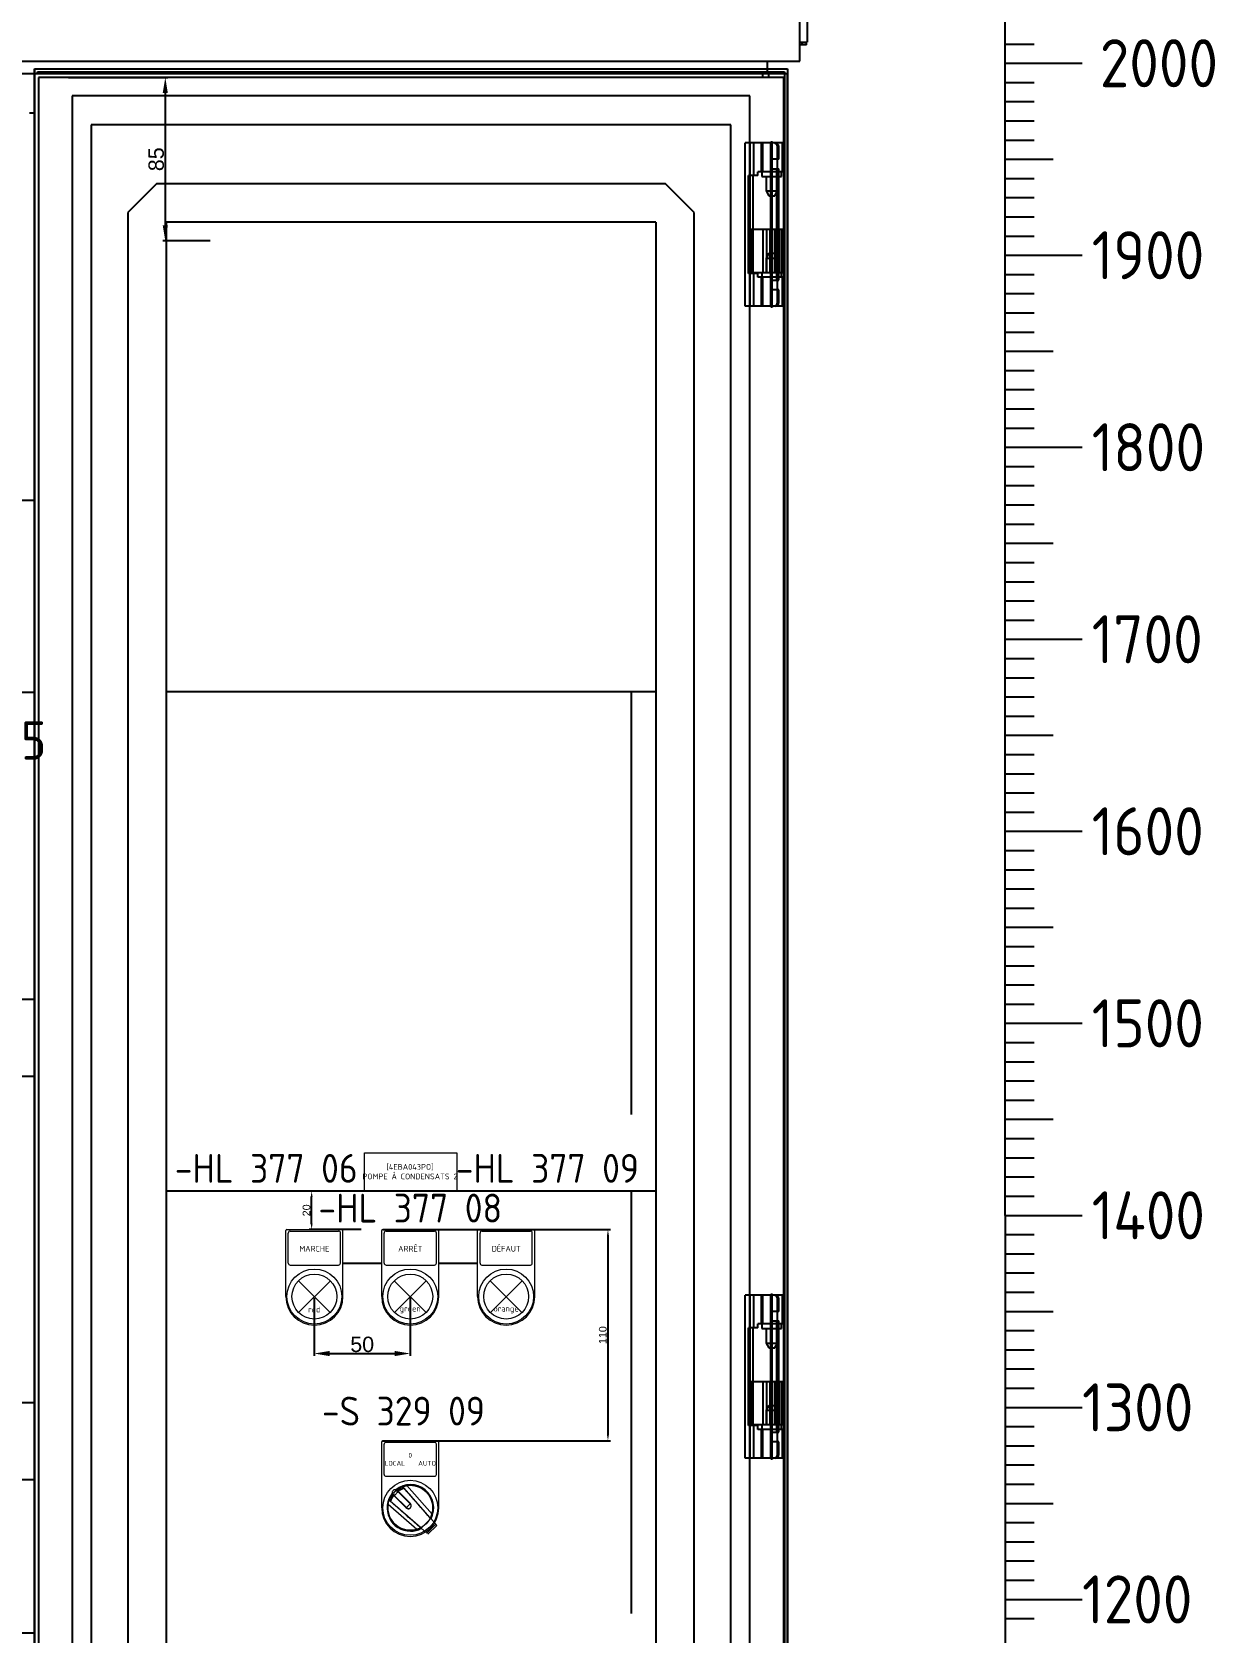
# Model space of a CAD drawing. Header units: millimetres. Extents: x 37984 to 70752, y 14140 to 37584.
# Drawn here: x 40097 to 40713, y 19949 to 20783 of the extents above; entities that cross this region are included whole.
import ezdxf
from ezdxf.enums import TextEntityAlignment as Align

# ---------------------------------------------------------------- set-up
doc = ezdxf.new("R2010")
doc.units = ezdxf.units.MM
doc.set_wipeout_variables(frame=1)
doc.layers.add('! NO PLOT !', color=7, linetype='Continuous', true_color=0xff75dd, plot=False)
doc.layers.add('000-PI-Oprema', color=30, linetype='Continuous', lineweight=5)
for name, color, linetype in [('000-PI-ORMAR', 2, 'Continuous'), ('000-PI_TEXT', 7, 'Continuous'), ('002-PI-Kabelska kanalica', 150, 'Continuous')]:
    doc.layers.add(name, color=color, linetype=linetype)
doc.styles.add('PI0', font='isocpeur.ttf', dxfattribs={"width": 0.9})
doc.styles.get("Standard").update_dxf_attribs({"font": 'arial.ttf'})
doc.dimstyles.new('ISO-25', dxfattribs={"dimtxt": 4, "dimasz": 3, "dimexe": 1.25, "dimexo": 0.625, "dimtad": 1, "dimtxsty": 'Standard', "dimcen": 3, "dimadec": 0, "dimazin": 0, "dimtfac": 1, "dimtmove": 0, "dimatfit": 3, "dimfxl": 1, "dimarcsym": 0})
doc.dimstyles.new('ISO-25-lb', dxfattribs={"dimtxt": 8, "dimasz": 8, "dimexe": 1.25, "dimexo": 0.625, "dimtad": 1, "dimtxsty": 'Standard', "dimcen": 5, "dimadec": 0, "dimazin": 0, "dimtfac": 1, "dimtmove": 0, "dimatfit": 3, "dimfxl": 1, "dimarcsym": 0})

# ---------------------------------------------------------------- blocks, each defined once
blk = doc.blocks.new('*D973')
at = {"layer": '! NO PLOT !', "color": 0, "linetype": 'Continuous', "lineweight": -2, "ltscale": 0.25, "transparency": 16777216}
for p, q in [((40116.04, 20759.4), (40167.71, 20759.4)), ((40166.46, 20751.4), (40166.46, 20682.4)), ((40189.79, 20674.4), (40165.21, 20674.4))]:
    blk.add_line(p, q, dxfattribs=at)
at = {"layer": '! NO PLOT !', "color": 0, "ltscale": 0.25, "transparency": 16777216}
for points in [[(40165.12, 20751.4), (40167.79, 20751.4), (40166.46, 20759.4)], [(40165.12, 20682.4), (40167.79, 20682.4), (40166.46, 20674.4)]]:
    blk.add_solid(points, dxfattribs=at)
at = {"layer": 'Defpoints', "color": 0, "ltscale": 0.25, "transparency": 16777216}
for p in [(40115.42, 20759.4), (40166.46, 20674.4), (40190.42, 20674.4)]:
    blk.add_point(p, dxfattribs=at)
at = {"layer": '! NO PLOT !', "color": 0, "lineweight": 25, "ltscale": 0.25, "transparency": 16777216, "insert": (40161.75, 20716.9), "char_height": 8, "attachment_point": 5, "rotation": 90}
blk.add_mtext('85', dxfattribs=at)
blk = doc.blocks.new('*D982')
at = {"layer": '! NO PLOT !', "color": 0, "lineweight": -2, "ltscale": 0.25, "transparency": 16777216}
for p, q in [((40279.94, 20159.51), (40398.23, 20159.51)), ((40396.98, 20156.51), (40396.98, 20052.51)), ((40279.49, 20049.51), (40398.23, 20049.51))]:
    blk.add_line(p, q, dxfattribs=at)
at = {"layer": '! NO PLOT !', "color": 0, "ltscale": 0.25, "transparency": 16777216}
for points in [[(40396.48, 20156.51), (40397.48, 20156.51), (40396.98, 20159.51)], [(40396.48, 20052.51), (40397.48, 20052.51), (40396.98, 20049.51)]]:
    blk.add_solid(points, dxfattribs=at)
at = {"layer": 'Defpoints', "color": 0, "ltscale": 0.25, "transparency": 16777216}
for p in [(40279.32, 20159.51), (40278.87, 20049.51), (40396.98, 20049.51)]:
    blk.add_point(p, dxfattribs=at)
at = {"layer": '! NO PLOT !', "color": 0, "ltscale": 0.25, "transparency": 16777216, "insert": (40394.31, 20104.51), "char_height": 4, "attachment_point": 5, "rotation": 90}
blk.add_mtext('110', dxfattribs=at)
blk = doc.blocks.new('*D983')
at = {"layer": '! NO PLOT !', "color": 0, "lineweight": -2, "ltscale": 0.25, "transparency": 16777216}
for p, q in [((40268.39, 20179.51), (40241.42, 20179.51)), ((40242.67, 20162.51), (40242.67, 20176.51)), ((40268.39, 20159.51), (40241.42, 20159.51))]:
    blk.add_line(p, q, dxfattribs=at)
at = {"layer": '! NO PLOT !', "color": 0, "ltscale": 0.25, "transparency": 16777216}
for points in [[(40242.17, 20176.51), (40243.17, 20176.51), (40242.67, 20179.51)], [(40242.17, 20162.51), (40243.17, 20162.51), (40242.67, 20159.51)]]:
    blk.add_solid(points, dxfattribs=at)
at = {"layer": 'Defpoints', "color": 0, "ltscale": 0.25, "transparency": 16777216}
for p in [(40242.67, 20179.51), (40269.01, 20179.51), (40269.01, 20159.51)]:
    blk.add_point(p, dxfattribs=at)
at = {"layer": '! NO PLOT !', "color": 0, "ltscale": 0.25, "transparency": 16777216, "insert": (40240, 20169.51), "char_height": 4, "attachment_point": 5, "rotation": 90}
blk.add_mtext('20', dxfattribs=at)
blk = doc.blocks.new('*D984')
at = {"layer": '! NO PLOT !', "color": 0, "linetype": 'Continuous', "lineweight": -2, "ltscale": 0.25, "transparency": 16777216}
for p, q in [((40243.99, 20123.83), (40243.99, 20093.7)), ((40293.99, 20123.93), (40293.99, 20093.7)), ((40251.99, 20094.95), (40285.99, 20094.95))]:
    blk.add_line(p, q, dxfattribs=at)
at = {"layer": '! NO PLOT !', "color": 0, "ltscale": 0.25, "transparency": 16777216}
for points in [[(40251.99, 20096.28), (40251.99, 20093.61), (40243.99, 20094.95)], [(40285.99, 20096.28), (40285.99, 20093.61), (40293.99, 20094.95)]]:
    blk.add_solid(points, dxfattribs=at)
at = {"layer": 'Defpoints', "color": 0, "ltscale": 0.25, "transparency": 16777216}
for p in [(40243.99, 20124.46), (40293.99, 20124.56), (40293.99, 20094.95)]:
    blk.add_point(p, dxfattribs=at)
at = {"layer": '! NO PLOT !', "color": 0, "ltscale": 0.25, "transparency": 16777216, "insert": (40268.99, 20099.66), "char_height": 8, "attachment_point": 5}
blk.add_mtext('50', dxfattribs=at)
blk = doc.blocks.new('podloska')
at = {"layer": '000-PI-Oprema'}
for p, q in [((43278.7, 39063.45), (43278.7, 39097.85)), ((43279.2, 39098.35), (43308, 39098.35)), ((43280, 39080.85), (43280, 39096.55)), ((43281, 39097.55), (43306.2, 39097.55)), ((43307.2, 39080.85), (43307.2, 39096.55)), ((43308.5, 39063.45), (43308.5, 39097.85)), ((43281, 39079.85), (43306.2, 39079.85))]:
    blk.add_line(p, q, dxfattribs=at)
blk.add_circle((43293.6, 39063.45), 14.3, dxfattribs=at)
at = {"layer": '000-PI-Oprema', "ltscale": 0.25}
blk.add_circle((43293.6, 39063.45), 11.7, dxfattribs=at)
at = {"layer": '000-PI-Oprema'}
for centre, radius, start, end in [((43279.2, 39097.85), 0.5, 89.99996, 179.99983), ((43281, 39096.55), 1, 90.00002, 180.00009), ((43306.2, 39096.55), 1, 359.99991, 89.99998), ((43308, 39097.85), 0.5, 0.00017, 90.00004), ((43281, 39080.85), 1, 180, 269.99998), ((43306.2, 39080.85), 1, 270.00002, 0), ((43293.6, 39063.45), 14.9, 180, 0)]:
    blk.add_arc(centre, radius, start, end, dxfattribs=at)
blk = doc.blocks.new('8606.000_back')
at = {"layer": '000-PI-ORMAR'}
for q in [(48198.8, 38552.67), (48201.52, 36601.67)]:
    blk.add_line((48201.52, 38552.67), q, dxfattribs=at)
blk = doc.blocks.new('*U988')
at = {"layer": '002-PI-Kabelska kanalica'}
for p, q in [((-20, 513), (20, 513)), ((-20, -100), (-20, 513)), ((20, -100), (20, 513)), ((-20, -100), (20, -100))]:
    blk.add_line(p, q, dxfattribs=at)
blk = doc.blocks.new('*U990')
at = {"layer": '002-PI-Kabelska kanalica'}
for p, q in [((-20, 1785), (80, 1785)), ((-20, -100), (-20, 1785)), ((80, -100), (80, 1785))]:
    blk.add_line(p, q, dxfattribs=at)
blk = doc.blocks.new('*U989')
at = {"layer": '002-PI-Kabelska kanalica'}
for p, q in [((-20, 513), (20, 513)), ((-20, -100), (-20, 513)), ((20, -100), (20, 513)), ((-20, -100), (20, -100))]:
    blk.add_line(p, q, dxfattribs=at)
blk = doc.blocks.new('*U996')
at = {"layer": '002-PI-Kabelska kanalica'}
for p, q in [((-20, 1225), (60, 1225)), ((-20, -100), (-20, 1225)), ((60, -100), (60, 1225))]:
    blk.add_line(p, q, dxfattribs=at)
blk = doc.blocks.new('skala_2300')
for p, q in [((0, 1400), (0, 2300)), ((0, 2010), (15, 2010)), ((0, 2000), (40, 2000)), ((0, 2000), (40, 2000)), ((0, 1990), (15, 1990)), ((0, 1980), (15, 1980)), ((0, 1970), (15, 1970)), ((0, 1960), (15, 1960)), ((0, 1950), (25, 1950)), ((0, 1940), (15, 1940)), ((0, 1930), (15, 1930)), ((0, 1920), (15, 1920)), ((0, 1910), (15, 1910)), ((0, 1900), (40, 1900)), ((0, 1890), (15, 1890)), ((0, 1880), (15, 1880)), ((0, 1870), (15, 1870)), ((0, 1860), (15, 1860)), ((0, 1850), (25, 1850)), ((0, 1840), (15, 1840)), ((0, 1830), (15, 1830)), ((0, 1820), (15, 1820)), ((0, 1810), (15, 1810)), ((0, 1800), (40, 1800)), ((0, 1790), (15, 1790)), ((0, 1780), (15, 1780)), ((0, 1770), (15, 1770)), ((0, 1760), (15, 1760)), ((0, 1750), (25, 1750)), ((0, 1740), (15, 1740)), ((0, 1730), (15, 1730)), ((0, 1720), (15, 1720)), ((0, 1710), (15, 1710)), ((0, 1700), (40, 1700)), ((0, 1690), (15, 1690)), ((0, 1680), (15, 1680)), ((0, 1670), (15, 1670)), ((0, 1660), (15, 1660)), ((0, 1650), (25, 1650)), ((0, 1640), (15, 1640)), ((0, 1630), (15, 1630)), ((0, 1620), (15, 1620)), ((0, 1610), (15, 1610)), ((0, 1600), (40, 1600)), ((0, 1590), (15, 1590)), ((0, 1580), (15, 1580)), ((0, 1570), (15, 1570)), ((0, 1560), (15, 1560)), ((0, 1550), (25, 1550)), ((0, 1540), (15, 1540)), ((0, 1530), (15, 1530)), ((0, 1520), (15, 1520)), ((0, 1510), (15, 1510)), ((0, 1500), (40, 1500)), ((0, 1490), (15, 1490)), ((0, 1480), (15, 1480)), ((0, 1470), (15, 1470)), ((0, 1460), (15, 1460)), ((0, 1450), (25, 1450)), ((0, 1440), (15, 1440)), ((0, 1430), (15, 1430)), ((0, 1420), (15, 1420)), ((0, 1410), (15, 1410)), ((0, 1400), (40, 1400)), ((0, 1400), (0, 540)), ((0, 1400), (40, 1400)), ((0, 1390), (15, 1390)), ((0, 1380), (15, 1380)), ((0, 1370), (15, 1370)), ((0, 1360), (15, 1360)), ((0, 1350), (25, 1350)), ((0, 1340), (15, 1340)), ((0, 1330), (15, 1330)), ((0, 1320), (15, 1320)), ((0, 1310), (15, 1310)), ((0, 1300), (40, 1300)), ((0, 1290), (15, 1290)), ((0, 1280), (15, 1280)), ((0, 1270), (15, 1270)), ((0, 1260), (15, 1260)), ((0, 1250), (25, 1250)), ((0, 1240), (15, 1240)), ((0, 1230), (15, 1230)), ((0, 1220), (15, 1220)), ((0, 1210), (15, 1210)), ((0, 1200), (40, 1200)), ((0, 1200), (40, 1200)), ((0, 1200), (40, 1200)), ((0, 1190), (15, 1190))]:
    blk.add_line(p, q)
at = {"style": 'PI0', "width": 0.9}
for s, p in [('2000', (49.19, 2000)), ('1900', (44.97, 1900)), ('1800', (44.97, 1800)), ('1700', (44.97, 1700)), ('1600', (44.97, 1600)), ('1500', (44.97, 1500)), ('1400', (44.97, 1400)), ('1300', (40, 1300)), ('1200', (40, 1200))]:
    blk.add_text(s, height=25, dxfattribs=at).set_placement(p, align=Align.MIDDLE_LEFT)
blk = doc.blocks.new('SE_krov_300mm')
at = {"layer": '000-PI-ORMAR'}
for p, q in [((-485, 293.5), (-485, 6.5)), ((507, 293.5), (-485, 293.5)), ((-468, 300), (-444.5, 300)), ((-468, 299.5), (-468, 300)), ((-468, 293.5), (-468, 299.5)), ((-444.5, 300), (488.5, 300)), ((490, 300), (488.5, 300)), ((488.5, 293.5), (488.5, 300)), ((488.5, 299.5), (488.5, 293.5)), ((490, 293.5), (490, 300)), ((507, 6.5), (507, 293.5)), ((-488.75, 283.5), (-485, 283.5)), ((-488.75, 283.5), (-488.75, 16.5)), ((-488.5, 285), (-485, 285)), ((-488.5, 285), (-488.5, 283.5)), ((-486, 283.5), (-486, 285)), ((507, 285), (510.5, 285)), ((507, 283.5), (510.75, 283.5)), ((508, 283.5), (508, 285)), ((510.5, 283.5), (510.5, 285)), ((510.75, 283.5), (510.75, 16.5)), ((-488.75, 16.5), (-485, 16.5)), ((-488.5, 16.5), (-488.5, 15)), ((-485, 15), (-488.5, 15)), ((-486, 16.5), (-486, 15)), ((507, 16.5), (510.75, 16.5)), ((510.5, 15), (507, 15)), ((508, 16.5), (508, 15)), ((510.5, 15), (510.5, 16.5)), ((-485, 6.5), (507, 6.5)), ((-468, 6.5), (-468, 0)), ((-468, 0), (-466.5, 0)), ((-466.5, 0.5), (-466.5, 6.5)), ((-466.5, 6.5), (-466.5, 0)), ((466.5, 0), (-466.5, 0)), ((490, 0), (466.5, 0)), ((490, 6.5), (490, 0.5)), ((490, 0.5), (490, 0))]:
    blk.add_line(p, q, dxfattribs=at)
for centre, radius in [((11, 260.5), 9.36), ((11, 260.5), 7.5), ((11, 260.5), 4), ((-449.5, 150), 9.36), ((-449.5, 150), 9.36), ((471.5, 150), 9.36), ((471.5, 150), 9.36), ((-449.5, 150), 7.5), ((-449.5, 150), 4), ((471.5, 150), 7.5), ((471.5, 150), 4), ((11, 39.5), 9.36), ((11, 39.5), 7.5), ((11, 39.5), 4)]:
    blk.add_circle(centre, radius, dxfattribs=at)

msp = doc.modelspace()

# ---------------------------------------------------------------- block references
msp.add_blockref('skala_2300', (40603.922, 18766.904))
for name, p, rotation in [('*U990', (38658.446, 20519.404), 270), ('*U988', (39651.113, 20259.404), 270.0000000000209), ('*U989', (39651.113, 20049.404), 270.0000000000209), ('*U996', (38938.561, 20009.404), 270)]:
    msp.add_blockref(name, p, dxfattribs=dict(rotation=rotation))

# ---------------------------------------------------------------- next in the draw order: wipeouts: each hides what was drawn before it
msp.add_wipeout([(40098.407, 20763.904), (40490.407, 20763.904), (40490.407, 18766.904), (40098.407, 18766.904)]).dxf.layer = '000-PI-ORMAR'

# ---------------------------------------------------------------- next in the draw order: linework, layer by layer
at = {"layer": '! NO PLOT !'}
for p, q in [((40098.419, 20761.404), (40098.419, 18776.904)), ((40098.419, 18776.904), (40098.419, 20761.404)), ((40470.919, 20749.904), (40117.919, 20749.904)), ((40117.919, 20749.904), (40117.919, 18788.404)), ((40470.919, 18788.404), (40470.919, 20749.904)), ((40098.407, 18789.904), (40098.407, 20740.766)), ((40460.919, 20734.904), (40127.919, 20734.904)), ((40127.919, 20734.904), (40127.919, 18803.404)), ((40460.919, 18803.404), (40460.919, 20734.904)), ((40468.419, 20640.404), (40468.419, 20725.404)), ((40487.862, 20725.404), (40468.419, 20725.404)), ((40470.903, 20708.404), (40470.903, 20725.404)), ((40471.107, 20640.404), (40471.107, 20725.404)), ((40473, 20708.404), (40473, 20725.404)), ((40476.762, 20725.404), (40476.762, 20710.404)), ((40477.675, 20710.404), (40477.675, 20725.404)), ((40481.784, 20640.404), (40481.784, 20725.404)), ((40482.312, 20696.554), (40482.312, 20726.254)), ((40482.312, 20710.404), (40482.312, 20725.404)), ((40482.531, 20640.404), (40482.531, 20725.404)), ((40485.29, 20723.404), (40485.937, 20723.404)), ((40485.29, 20642.404), (40485.29, 20723.404)), ((40485.937, 20716.904), (40485.937, 20723.404)), ((40487.862, 20710.404), (40487.862, 20725.404)), ((40487.862, 20710.404), (40475.098, 20710.404)), ((40475.098, 20708.404), (40475.098, 20710.404)), ((40477.212, 20710.404), (40477.212, 20707.904)), ((40485.937, 20716.904), (40481.784, 20716.904)), ((40481.784, 20711.904), (40486.018, 20711.904)), ((40484.866, 20653.904), (40484.866, 20711.904)), ((40485.295, 20648.904), (40485.295, 20716.904)), ((40485.584, 20653.904), (40485.584, 20711.904)), ((40486.018, 20653.904), (40486.018, 20711.904)), ((40487.412, 20707.904), (40487.412, 20710.404)), ((40161.919, 20704.154), (40146.919, 20689.154)), ((40426.919, 20704.154), (40161.919, 20704.154)), ((40441.919, 20689.154), (40426.919, 20704.154)), ((40470.174, 20657.404), (40470.174, 20708.404)), ((40475.098, 20708.404), (40470.174, 20708.404)), ((40472.636, 20657.404), (40472.636, 20708.404)), ((40477.212, 20707.904), (40487.412, 20707.904)), ((40479.362, 20707.904), (40479.362, 20700.415)), ((40485.262, 20700.415), (40485.262, 20707.904)), ((40479.362, 20700.415), (40485.262, 20700.415)), ((40479.362, 20700.415), (40480.812, 20697.904)), ((40480.812, 20697.904), (40483.812, 20697.904)), ((40483.812, 20697.904), (40485.262, 20700.415)), ((40146.919, 20689.154), (40146.919, 18849.154)), ((40441.919, 18849.154), (40441.919, 20689.154)), ((40166.919, 20684.154), (40166.919, 18854.154)), ((40421.919, 20684.154), (40166.919, 20684.154)), ((40421.919, 20684.154), (40421.919, 18854.154)), ((40471.619, 20680.404), (40471.619, 20657.904)), ((40471.619, 20680.404), (40488.419, 20680.404)), ((40477.569, 20680.404), (40477.569, 20657.904)), ((40479.569, 20680.404), (40479.569, 20657.904)), ((40481.241, 20680.404), (40481.241, 20657.904)), ((40481.598, 20680.404), (40481.598, 20657.904)), ((40483.74, 20680.404), (40483.74, 20657.904)), ((40484.097, 20680.404), (40484.097, 20657.904)), ((40484.459, 20680.404), (40484.459, 20657.904)), ((40485.582, 20680.404), (40485.582, 20657.904)), ((40486.338, 20680.404), (40486.338, 20657.904)), ((40486.459, 20657.904), (40486.459, 20680.404)), ((40487.462, 20680.404), (40487.462, 20657.904)), ((40488.217, 20680.404), (40488.217, 20657.904)), ((40482.312, 20639.554), (40482.312, 20669.254)), ((40480.812, 20667.904), (40479.362, 20665.392)), ((40479.362, 20665.392), (40479.362, 20657.904)), ((40479.362, 20665.392), (40485.262, 20665.392)), ((40480.812, 20667.904), (40483.812, 20667.904)), ((40485.262, 20665.392), (40483.812, 20667.904)), ((40485.262, 20657.904), (40485.262, 20665.392)), ((40475.098, 20657.404), (40470.174, 20657.404)), ((40470.903, 20640.404), (40470.903, 20657.404)), ((40471.619, 20657.904), (40488.419, 20657.904)), ((40473, 20640.404), (40473, 20657.404)), ((40475.098, 20655.404), (40475.098, 20657.404)), ((40487.862, 20655.404), (40475.098, 20655.404)), ((40476.762, 20655.404), (40476.762, 20640.404)), ((40477.212, 20657.904), (40477.212, 20655.404)), ((40477.675, 20640.404), (40477.675, 20655.404)), ((40481.784, 20653.904), (40486.018, 20653.904)), ((40482.312, 20640.404), (40482.312, 20655.404)), ((40487.412, 20655.404), (40487.412, 20657.904)), ((40487.862, 20640.404), (40487.862, 20655.404)), ((40485.937, 20648.904), (40481.784, 20648.904)), ((40485.937, 20642.404), (40485.937, 20648.904)), ((40487.862, 20640.404), (40468.419, 20640.404)), ((40485.29, 20642.404), (40485.937, 20642.404)), ((40468.419, 20040.404), (40468.419, 20125.404)), ((40487.862, 20125.404), (40468.419, 20125.404)), ((40470.903, 20108.404), (40470.903, 20125.404)), ((40471.107, 20040.404), (40471.107, 20125.404)), ((40473, 20108.404), (40473, 20125.404)), ((40476.762, 20125.404), (40476.762, 20110.404)), ((40477.675, 20110.404), (40477.675, 20125.404)), ((40481.784, 20040.404), (40481.784, 20125.404)), ((40482.312, 20096.554), (40482.312, 20126.254)), ((40482.312, 20110.404), (40482.312, 20125.404)), ((40482.531, 20040.404), (40482.531, 20125.404)), ((40485.29, 20123.404), (40485.937, 20123.404)), ((40485.29, 20042.404), (40485.29, 20123.404)), ((40485.937, 20116.904), (40485.937, 20123.404)), ((40487.862, 20110.404), (40487.862, 20125.404)), ((40487.862, 20110.404), (40475.098, 20110.404)), ((40475.098, 20108.404), (40475.098, 20110.404)), ((40477.212, 20110.404), (40477.212, 20107.904)), ((40485.937, 20116.904), (40481.784, 20116.904)), ((40481.784, 20111.904), (40486.018, 20111.904)), ((40484.866, 20053.904), (40484.866, 20111.904)), ((40485.295, 20048.904), (40485.295, 20116.904)), ((40485.584, 20053.904), (40485.584, 20111.904)), ((40486.018, 20053.904), (40486.018, 20111.904)), ((40487.412, 20107.904), (40487.412, 20110.404)), ((40470.174, 20057.404), (40470.174, 20108.404)), ((40475.098, 20108.404), (40470.174, 20108.404)), ((40472.636, 20057.404), (40472.636, 20108.404)), ((40477.212, 20107.904), (40487.412, 20107.904)), ((40479.362, 20107.904), (40479.362, 20100.415)), ((40485.262, 20100.415), (40485.262, 20107.904)), ((40479.362, 20100.415), (40480.812, 20097.904)), ((40479.362, 20100.415), (40485.262, 20100.415)), ((40480.812, 20097.904), (40483.812, 20097.904)), ((40483.812, 20097.904), (40485.262, 20100.415)), ((40471.619, 20080.404), (40488.419, 20080.404)), ((40471.619, 20080.404), (40471.619, 20057.904)), ((40477.569, 20080.404), (40477.569, 20057.904)), ((40479.569, 20080.404), (40479.569, 20057.904)), ((40481.241, 20080.404), (40481.241, 20057.904)), ((40481.598, 20080.404), (40481.598, 20057.904)), ((40483.74, 20080.404), (40483.74, 20057.904)), ((40484.097, 20080.404), (40484.097, 20057.904)), ((40484.459, 20080.404), (40484.459, 20057.904)), ((40485.582, 20080.404), (40485.582, 20057.904)), ((40486.338, 20080.404), (40486.338, 20057.904)), ((40486.459, 20057.904), (40486.459, 20080.404)), ((40487.462, 20080.404), (40487.462, 20057.904)), ((40488.217, 20080.404), (40488.217, 20057.904)), ((40482.312, 20039.554), (40482.312, 20069.254)), ((40480.812, 20067.904), (40479.362, 20065.392)), ((40479.362, 20065.392), (40485.262, 20065.392)), ((40479.362, 20065.392), (40479.362, 20057.904)), ((40480.812, 20067.904), (40483.812, 20067.904)), ((40485.262, 20065.392), (40483.812, 20067.904)), ((40485.262, 20057.904), (40485.262, 20065.392)), ((40475.098, 20057.404), (40470.174, 20057.404)), ((40470.903, 20040.404), (40470.903, 20057.404)), ((40471.619, 20057.904), (40488.419, 20057.904)), ((40473, 20040.404), (40473, 20057.404)), ((40475.098, 20055.404), (40475.098, 20057.404)), ((40487.862, 20055.404), (40475.098, 20055.404)), ((40476.762, 20055.404), (40476.762, 20040.404)), ((40477.212, 20057.904), (40477.212, 20055.404)), ((40477.675, 20040.404), (40477.675, 20055.404)), ((40481.784, 20053.904), (40486.018, 20053.904)), ((40482.312, 20040.404), (40482.312, 20055.404)), ((40487.412, 20055.404), (40487.412, 20057.904)), ((40487.862, 20040.404), (40487.862, 20055.404)), ((40485.937, 20048.904), (40481.784, 20048.904)), ((40485.937, 20042.404), (40485.937, 20048.904)), ((40487.862, 20040.404), (40468.419, 20040.404)), ((40485.29, 20042.404), (40485.937, 20042.404))]:
    msp.add_line(p, q, dxfattribs=at)
at = {"layer": '! NO PLOT !', "ltscale": 0.25}
for p, q in [((40421.729, 20439.505), (40166.729, 20439.505)), ((40409.056, 20439.505), (40409.056, 20219.505)), ((40421.729, 20179.505), (40166.729, 20179.505)), ((40409.056, 20179.505), (40409.056, 19959.505)), ((40409.056, 20179.505), (40409.056, 19959.505)), ((40279.138, 20141.755), (40258.988, 20141.755)), ((40329.088, 20141.755), (40308.938, 20141.755))]:
    msp.add_line(p, q, dxfattribs=at)
at = {"layer": '! NO PLOT !'}
for centre, start_param, end_param in [((40483.358, 20723.404), 4.712389, 6.2831853), ((40484.005, 20723.404), 4.712389, 6.2831853), ((40483.358, 20642.404), 3.1415927, 4.712389), ((40484.005, 20642.404), 3.1415927, 4.712389), ((40483.358, 20123.404), 4.712389, 6.2831853), ((40484.005, 20123.404), 4.712389, 6.2831853), ((40483.358, 20042.404), 3.1415927, 4.712389), ((40484.005, 20042.404), 3.1415927, 4.712389)]:
    msp.add_ellipse(centre, major_axis=(0, 2), ratio=0.9659258, start_param=start_param, end_param=end_param, dxfattribs=at)
at = {"layer": '000-PI-Oprema'}
for p, q in [((40235.765, 20132.828), (40252.311, 20116.282)), ((40252.411, 20132.828), (40235.865, 20116.282)), ((40285.715, 20132.828), (40302.261, 20116.282)), ((40302.361, 20132.828), (40285.815, 20116.282)), ((40335.665, 20132.828), (40352.211, 20116.282)), ((40352.311, 20132.828), (40335.765, 20116.282)), ((40282.97, 20018.297), (40282.987, 20018.345)), ((40282.987, 20018.345), (40283.002, 20018.389)), ((40283.002, 20018.389), (40283.015, 20018.427)), ((40283.015, 20018.427), (40283.026, 20018.459)), ((40283.026, 20018.459), (40283.036, 20018.485)), ((40283.036, 20018.485), (40283.043, 20018.505)), ((40283.043, 20018.505), (40283.048, 20018.519)), ((40283.048, 20018.519), (40283.051, 20018.528)), ((40283.051, 20018.528), (40283.052, 20018.531)), ((40283.057, 20018.527), (40283.052, 20018.531)), ((40283.07, 20018.515), (40283.057, 20018.527)), ((40283.094, 20018.494), (40283.07, 20018.515)), ((40283.127, 20018.465), (40283.094, 20018.494)), ((40283.17, 20018.427), (40283.127, 20018.465)), ((40283.224, 20018.38), (40283.17, 20018.427)), ((40283.288, 20018.324), (40283.224, 20018.38)), ((40283.98, 20018.11), (40284.088, 20018.411)), ((40284.088, 20018.411), (40284.206, 20018.709)), ((40284.206, 20018.709), (40284.332, 20019.003)), ((40284.332, 20019.003), (40284.467, 20019.293)), ((40284.467, 20019.293), (40284.611, 20019.578)), ((40284.611, 20019.578), (40284.763, 20019.858)), ((40284.763, 20019.858), (40284.924, 20020.134)), ((40284.807, 20021.717), (40284.803, 20021.721)), ((40284.819, 20021.705), (40284.807, 20021.717)), ((40284.84, 20021.684), (40284.819, 20021.705)), ((40284.869, 20021.655), (40284.84, 20021.684)), ((40284.907, 20021.617), (40284.869, 20021.655)), ((40284.954, 20021.569), (40284.907, 20021.617)), ((40284.924, 20020.134), (40285.092, 20020.404)), ((40285.011, 20021.513), (40284.954, 20021.569)), ((40292.516, 20014.149), (40285.008, 20021.657)), ((40285.077, 20021.447), (40285.011, 20021.513)), ((40285.152, 20021.372), (40285.077, 20021.447)), ((40285.092, 20020.404), (40285.269, 20020.669)), ((40285.237, 20021.287), (40285.152, 20021.372)), ((40285.331, 20021.193), (40285.237, 20021.287)), ((40285.337, 20021.045), (40285.256, 20021.126)), ((40285.269, 20020.669), (40285.453, 20020.929)), ((40292.292, 20014.232), (40285.331, 20021.193)), ((40285.365, 20021.017), (40285.337, 20021.045)), ((40285.453, 20020.929), (40285.365, 20021.017)), ((40291.827, 20014.555), (40285.453, 20020.929)), ((40286.928, 20023.838), (40286.924, 20023.842)), ((40286.94, 20023.826), (40286.928, 20023.838)), ((40286.961, 20023.805), (40286.94, 20023.826)), ((40286.99, 20023.776), (40286.961, 20023.805)), ((40294.036, 20016.588), (40286.988, 20023.637)), ((40287.028, 20023.738), (40286.99, 20023.776)), ((40287.273, 20023.493), (40287.028, 20023.738)), ((40287.358, 20023.408), (40287.273, 20023.493)), ((40287.452, 20023.314), (40287.358, 20023.408)), ((40294.413, 20016.353), (40287.452, 20023.314)), ((40287.572, 20023.336), (40287.519, 20023.389)), ((40287.6, 20023.308), (40287.572, 20023.336)), ((40287.628, 20023.28), (40287.6, 20023.308)), ((40287.716, 20023.192), (40287.628, 20023.28)), ((40287.716, 20023.192), (40287.976, 20023.376)), ((40294.09, 20016.818), (40287.716, 20023.192)), ((40287.976, 20023.376), (40288.241, 20023.553)), ((40288.241, 20023.553), (40288.511, 20023.721)), ((40288.511, 20023.721), (40288.787, 20023.882)), ((40288.787, 20023.882), (40289.067, 20024.034)), ((40289.067, 20024.034), (40289.352, 20024.177)), ((40289.352, 20024.177), (40289.642, 20024.313)), ((40289.642, 20024.313), (40289.936, 20024.439)), ((40289.936, 20024.439), (40290.233, 20024.557)), ((40290.114, 20025.593), (40290.117, 20025.594)), ((40290.118, 20025.588), (40290.114, 20025.593)), ((40290.117, 20025.594), (40290.125, 20025.597)), ((40290.13, 20025.575), (40290.118, 20025.588)), ((40290.125, 20025.597), (40290.14, 20025.602)), ((40290.151, 20025.551), (40290.13, 20025.575)), ((40290.14, 20025.602), (40290.16, 20025.609)), ((40290.18, 20025.518), (40290.151, 20025.551)), ((40290.16, 20025.609), (40290.186, 20025.618)), ((40290.218, 20025.475), (40290.18, 20025.518)), ((40290.186, 20025.618), (40290.218, 20025.63)), ((40290.218, 20025.63), (40290.256, 20025.643)), ((40290.265, 20025.421), (40290.218, 20025.475)), ((40290.233, 20024.557), (40290.535, 20024.665)), ((40290.256, 20025.643), (40290.299, 20025.658)), ((40290.321, 20025.357), (40290.265, 20025.421)), ((40290.299, 20025.658), (40290.348, 20025.674)), ((40290.387, 20025.282), (40290.321, 20025.357)), ((40290.348, 20025.674), (40290.402, 20025.693)), ((40290.463, 20025.196), (40290.387, 20025.282)), ((40290.402, 20025.693), (40290.461, 20025.712)), ((40290.461, 20025.712), (40290.524, 20025.732)), ((40290.547, 20025.099), (40290.463, 20025.196)), ((40290.524, 20025.732), (40290.59, 20025.753)), ((40290.535, 20024.665), (40290.839, 20024.765)), ((40290.642, 20024.992), (40290.547, 20025.099)), ((40290.59, 20025.753), (40290.66, 20025.775)), ((40290.656, 20024.974), (40290.627, 20025.006)), ((40304.38, 20009.336), (40290.642, 20024.992)), ((40290.684, 20024.941), (40290.656, 20024.974)), ((40290.66, 20025.775), (40290.732, 20025.797)), ((40290.714, 20024.908), (40290.684, 20024.941)), ((40290.744, 20024.873), (40290.714, 20024.908)), ((40290.732, 20025.797), (40290.809, 20025.82)), ((40290.775, 20024.838), (40290.744, 20024.873)), ((40290.807, 20024.802), (40290.775, 20024.838)), ((40290.839, 20024.765), (40290.807, 20024.802)), ((40290.809, 20025.82), (40290.891, 20025.843)), ((40291.569, 20023.933), (40290.839, 20024.765)), ((40290.891, 20025.843), (40290.976, 20025.867)), ((40290.976, 20025.867), (40291.065, 20025.891)), ((40291.065, 20025.891), (40291.157, 20025.915)), ((40291.157, 20025.915), (40291.253, 20025.94)), ((40291.253, 20025.94), (40291.351, 20025.964)), ((40291.351, 20025.964), (40291.451, 20025.987)), ((40291.451, 20025.987), (40291.553, 20026.011)), ((40291.553, 20026.011), (40291.657, 20026.033)), ((40292.299, 20023.101), (40291.569, 20023.933)), ((40291.657, 20026.033), (40291.762, 20026.055)), ((40291.762, 20026.055), (40291.868, 20026.076)), ((40291.868, 20026.076), (40291.973, 20026.096)), ((40291.973, 20026.096), (40292.079, 20026.115)), ((40292.079, 20026.115), (40292.183, 20026.133)), ((40292.183, 20026.133), (40292.287, 20026.149)), ((40305.378, 20011.231), (40292.287, 20026.149)), ((40293.029, 20022.269), (40292.299, 20023.101)), ((40293.759, 20021.437), (40293.029, 20022.269)), ((40294.489, 20020.606), (40293.759, 20021.437)), ((40295.218, 20019.775), (40294.489, 20020.606)), ((40295.948, 20018.943), (40295.218, 20019.775)), ((40296.677, 20018.112), (40295.948, 20018.943)), ((40282.495, 20016.358), (40282.512, 20016.462)), ((40297.414, 20003.267), (40282.495, 20016.358)), ((40282.512, 20016.462), (40282.53, 20016.566)), ((40282.53, 20016.566), (40282.549, 20016.671)), ((40282.549, 20016.671), (40282.569, 20016.777)), ((40282.569, 20016.777), (40282.59, 20016.883)), ((40282.59, 20016.883), (40282.612, 20016.988)), ((40282.612, 20016.988), (40282.634, 20017.091)), ((40282.634, 20017.091), (40282.657, 20017.194)), ((40282.657, 20017.194), (40282.681, 20017.294)), ((40282.681, 20017.294), (40282.705, 20017.392)), ((40282.705, 20017.392), (40282.73, 20017.488)), ((40282.73, 20017.488), (40282.754, 20017.58)), ((40282.754, 20017.58), (40282.778, 20017.669)), ((40282.778, 20017.669), (40282.802, 20017.754)), ((40282.802, 20017.754), (40282.825, 20017.836)), ((40282.825, 20017.836), (40282.848, 20017.913)), ((40282.848, 20017.913), (40282.87, 20017.985)), ((40282.87, 20017.985), (40282.892, 20018.055)), ((40282.892, 20018.055), (40282.913, 20018.121)), ((40282.913, 20018.121), (40282.933, 20018.184)), ((40282.933, 20018.184), (40282.952, 20018.243)), ((40282.952, 20018.243), (40282.97, 20018.297)), ((40283.363, 20018.258), (40283.288, 20018.324)), ((40283.449, 20018.182), (40283.363, 20018.258)), ((40283.546, 20018.098), (40283.449, 20018.182)), ((40283.653, 20018.003), (40283.546, 20018.098)), ((40283.671, 20017.989), (40283.639, 20018.017)), ((40299.309, 20004.264), (40283.653, 20018.003)), ((40283.704, 20017.961), (40283.671, 20017.989)), ((40283.737, 20017.931), (40283.704, 20017.961)), ((40283.772, 20017.901), (40283.737, 20017.931)), ((40283.807, 20017.87), (40283.772, 20017.901)), ((40283.843, 20017.838), (40283.807, 20017.87)), ((40283.88, 20017.806), (40283.843, 20017.838)), ((40283.88, 20017.806), (40283.98, 20018.11)), ((40284.712, 20017.075), (40283.88, 20017.806)), ((40285.544, 20016.346), (40284.712, 20017.075)), ((40286.376, 20015.616), (40285.544, 20016.346)), ((40287.207, 20014.886), (40286.376, 20015.616)), ((40288.039, 20014.156), (40287.207, 20014.886)), ((40288.87, 20013.427), (40288.039, 20014.156)), ((40289.702, 20012.697), (40288.87, 20013.427)), ((40290.533, 20011.968), (40289.702, 20012.697)), ((40292.195, 20010.509), (40290.533, 20011.968)), ((40291.879, 20014.505), (40291.827, 20014.555)), ((40291.933, 20014.458), (40291.879, 20014.505)), ((40291.989, 20014.413), (40291.933, 20014.458)), ((40292.047, 20014.371), (40291.989, 20014.413)), ((40292.107, 20014.332), (40292.047, 20014.371)), ((40292.169, 20014.295), (40292.107, 20014.332)), ((40292.232, 20014.261), (40292.169, 20014.295)), ((40293.026, 20009.78), (40292.195, 20010.509)), ((40292.297, 20014.23), (40292.232, 20014.261)), ((40292.363, 20014.201), (40292.297, 20014.23)), ((40292.43, 20014.176), (40292.363, 20014.201)), ((40292.498, 20014.154), (40292.43, 20014.176)), ((40292.568, 20014.135), (40292.498, 20014.154)), ((40292.638, 20014.119), (40292.568, 20014.135)), ((40292.708, 20014.106), (40292.638, 20014.119)), ((40292.779, 20014.096), (40292.708, 20014.106)), ((40292.851, 20014.09), (40292.779, 20014.096)), ((40292.923, 20014.087), (40292.851, 20014.09)), ((40292.994, 20014.087), (40292.923, 20014.087)), ((40292.994, 20014.087), (40293.066, 20014.09)), ((40293.066, 20014.09), (40293.138, 20014.096)), ((40293.138, 20014.096), (40293.209, 20014.106)), ((40293.209, 20014.106), (40293.279, 20014.119)), ((40293.279, 20014.119), (40293.349, 20014.135)), ((40293.349, 20014.135), (40293.419, 20014.154)), ((40293.419, 20014.154), (40293.487, 20014.176)), ((40293.487, 20014.176), (40293.554, 20014.201)), ((40293.554, 20014.201), (40293.62, 20014.23)), ((40293.62, 20014.23), (40293.685, 20014.261)), ((40293.685, 20014.261), (40293.748, 20014.295)), ((40293.748, 20014.295), (40293.81, 20014.332)), ((40293.81, 20014.332), (40293.87, 20014.371)), ((40293.87, 20014.371), (40293.928, 20014.413)), ((40293.928, 20014.413), (40293.984, 20014.458)), ((40293.984, 20014.458), (40294.038, 20014.505)), ((40294.496, 20016.129), (40294.036, 20016.588)), ((40294.038, 20014.505), (40294.09, 20014.555)), ((40294.139, 20016.766), (40294.09, 20016.818)), ((40294.09, 20014.555), (40294.139, 20014.607)), ((40294.187, 20016.712), (40294.139, 20016.766)), ((40294.139, 20014.607), (40294.187, 20014.661)), ((40294.231, 20016.656), (40294.187, 20016.712)), ((40294.187, 20014.661), (40294.231, 20014.717)), ((40294.274, 20016.598), (40294.231, 20016.656)), ((40294.231, 20014.717), (40294.274, 20014.775)), ((40294.313, 20016.538), (40294.274, 20016.598)), ((40294.274, 20014.775), (40294.313, 20014.835)), ((40294.35, 20016.476), (40294.313, 20016.538)), ((40294.313, 20014.835), (40294.35, 20014.897)), ((40294.384, 20016.413), (40294.35, 20016.476)), ((40294.35, 20014.897), (40294.384, 20014.96)), ((40294.415, 20016.348), (40294.384, 20016.413)), ((40294.384, 20014.96), (40294.415, 20015.025)), ((40294.443, 20016.282), (40294.415, 20016.348)), ((40294.415, 20015.025), (40294.443, 20015.091)), ((40294.469, 20016.215), (40294.443, 20016.282)), ((40294.443, 20015.091), (40294.469, 20015.158)), ((40294.491, 20016.147), (40294.469, 20016.215)), ((40294.469, 20015.158), (40294.491, 20015.226)), ((40294.51, 20016.077), (40294.491, 20016.147)), ((40294.491, 20015.226), (40294.51, 20015.295)), ((40294.526, 20016.007), (40294.51, 20016.077)), ((40294.51, 20015.295), (40294.526, 20015.365)), ((40294.539, 20015.937), (40294.526, 20016.007)), ((40294.526, 20015.365), (40294.539, 20015.436)), ((40294.548, 20015.866), (40294.539, 20015.937)), ((40294.539, 20015.436), (40294.548, 20015.507)), ((40294.555, 20015.794), (40294.548, 20015.866)), ((40294.548, 20015.507), (40294.555, 20015.579)), ((40294.558, 20015.722), (40294.555, 20015.794)), ((40294.555, 20015.579), (40294.558, 20015.651)), ((40294.558, 20015.651), (40294.558, 20015.722)), ((40298.136, 20016.45), (40296.677, 20018.112)), ((40298.865, 20015.619), (40298.136, 20016.45)), ((40299.594, 20014.789), (40298.865, 20015.619)), ((40300.323, 20013.958), (40299.594, 20014.789)), ((40301.051, 20013.128), (40300.323, 20013.958)), ((40302.509, 20011.467), (40301.051, 20013.128)), ((40303.237, 20010.637), (40302.509, 20011.467)), ((40304.694, 20008.977), (40303.237, 20010.637)), ((40303.553, 20010.277), (40303.554, 20010.277)), ((40304.935, 20009.985), (40305.012, 20010.172)), ((40305.012, 20010.172), (40305.09, 20010.372)), ((40305.09, 20010.372), (40305.167, 20010.582)), ((40305.167, 20010.582), (40305.242, 20010.798)), ((40305.242, 20010.798), (40305.313, 20011.016)), ((40305.313, 20011.016), (40305.378, 20011.231)), ((40293.856, 20009.051), (40293.026, 20009.78)), ((40294.687, 20008.322), (40293.856, 20009.051)), ((40295.517, 20007.594), (40294.687, 20008.322)), ((40298.008, 20005.408), (40295.517, 20007.594)), ((40297.414, 20003.267), (40297.55, 20003.308)), ((40297.55, 20003.308), (40297.688, 20003.351)), ((40297.688, 20003.351), (40297.827, 20003.396)), ((40297.827, 20003.396), (40297.965, 20003.443)), ((40297.965, 20003.443), (40298.102, 20003.492)), ((40299.668, 20003.951), (40298.008, 20005.408)), ((40298.102, 20003.492), (40298.235, 20003.541)), ((40298.235, 20003.541), (40298.365, 20003.591)), ((40298.365, 20003.591), (40298.491, 20003.64)), ((40298.367, 20005.091), (40298.368, 20005.092)), ((40298.491, 20003.64), (40298.61, 20003.689)), ((40298.61, 20003.689), (40298.724, 20003.737)), ((40298.724, 20003.737), (40298.831, 20003.783)), ((40298.831, 20003.783), (40298.905, 20003.815)), ((40298.905, 20003.815), (40298.977, 20003.844)), ((40298.977, 20003.844), (40299.048, 20003.869)), ((40299.048, 20003.869), (40299.118, 20003.891)), ((40299.118, 20003.891), (40299.185, 20003.908)), ((40299.185, 20003.908), (40299.25, 20003.921)), ((40299.25, 20003.921), (40299.315, 20003.928)), ((40299.309, 20004.264), (40299.31, 20004.265)), ((40299.672, 20003.946), (40299.309, 20004.264)), ((40299.315, 20003.928), (40299.378, 20003.931)), ((40299.44, 20003.929), (40299.378, 20003.931)), ((40299.501, 20003.922), (40299.44, 20003.929)), ((40299.562, 20003.909), (40299.501, 20003.922)), ((40299.622, 20003.89), (40299.562, 20003.909)), ((40299.682, 20003.867), (40299.622, 20003.89)), ((40299.668, 20003.951), (40304.694, 20008.977)), ((40299.672, 20003.946), (40304.699, 20008.973)), ((40302.605, 20001.372), (40299.672, 20003.946)), ((40299.741, 20003.838), (40299.682, 20003.867)), ((40299.8, 20003.805), (40299.741, 20003.838)), ((40299.859, 20003.766), (40299.8, 20003.805)), ((40299.919, 20003.723), (40299.859, 20003.766)), ((40299.979, 20003.675), (40299.919, 20003.723)), ((40300.04, 20003.623), (40299.979, 20003.675)), ((40302.605, 20001.372), (40307.272, 20006.04)), ((40303.227, 20000.826), (40307.819, 20005.418)), ((40304.379, 20009.335), (40304.38, 20009.336)), ((40304.699, 20008.973), (40304.38, 20009.336)), ((40307.272, 20006.04), (40304.699, 20008.973)), ((40304.713, 20009.267), (40304.716, 20009.331)), ((40304.716, 20009.205), (40304.713, 20009.267)), ((40304.716, 20009.331), (40304.725, 20009.396)), ((40304.723, 20009.143), (40304.716, 20009.205)), ((40304.736, 20009.083), (40304.723, 20009.143)), ((40304.725, 20009.396), (40304.737, 20009.461)), ((40304.754, 20009.023), (40304.736, 20009.083)), ((40304.737, 20009.461), (40304.754, 20009.528)), ((40304.754, 20009.528), (40304.776, 20009.597)), ((40304.777, 20008.964), (40304.754, 20009.023)), ((40304.776, 20009.597), (40304.801, 20009.667)), ((40304.806, 20008.905), (40304.777, 20008.964)), ((40304.801, 20009.667), (40304.83, 20009.739)), ((40304.84, 20008.846), (40304.806, 20008.905)), ((40304.83, 20009.739), (40304.861, 20009.814)), ((40304.879, 20008.786), (40304.84, 20008.846)), ((40304.861, 20009.814), (40304.935, 20009.985)), ((40304.922, 20008.726), (40304.879, 20008.786)), ((40304.97, 20008.666), (40304.922, 20008.726)), ((40305.022, 20008.605), (40304.97, 20008.666)), ((40307.819, 20005.418), (40307.272, 20006.04))]:
    msp.add_line(p, q, dxfattribs=at)
msp.add_lwpolyline([(40270.229, 20199.505), (40318.229, 20199.505), (40318.229, 20179.505), (40270.229, 20179.505)], close=True, dxfattribs=at)
for points in [[(40286.51, 20023.95), (40286.262, 20024.013), (40286.002, 20024.026), (40285.742, 20023.988), (40285.49, 20023.902), (40285.256, 20023.77), (40285.048, 20023.597), (40284.875, 20023.389), (40284.743, 20023.155), (40284.656, 20022.903), (40284.619, 20022.642), (40284.632, 20022.383), (40284.694, 20022.135)], [(40284.694, 20022.135), (40284.827, 20021.88), (40285.008, 20021.657)], [(40287.754, 20022.871), (40287.543, 20023.044), (40287.301, 20023.173), (40287.039, 20023.252), (40286.766, 20023.279), (40286.494, 20023.251), (40286.231, 20023.171), (40285.989, 20023.042), (40285.777, 20022.868), (40285.603, 20022.656), (40285.473, 20022.414), (40285.394, 20022.151), (40285.366, 20021.879), (40285.393, 20021.606), (40285.472, 20021.344), (40285.601, 20021.102), (40285.774, 20020.891)], [(40287.754, 20022.871), (40287.724, 20022.863), (40287.656, 20022.818), (40287.555, 20022.736), (40287.423, 20022.622), (40287.265, 20022.479), (40287.089, 20022.314), (40286.9, 20022.131), (40286.706, 20021.939), (40286.514, 20021.745), (40286.331, 20021.556), (40286.165, 20021.379), (40286.023, 20021.222), (40285.909, 20021.09), (40285.827, 20020.989), (40285.782, 20020.921), (40285.774, 20020.891)], [(40286.988, 20023.637), (40286.765, 20023.818), (40286.51, 20023.95)], [(40294.036, 20016.588), (40294.006, 20016.581), (40293.939, 20016.536), (40293.837, 20016.454), (40293.705, 20016.34), (40293.548, 20016.197), (40293.371, 20016.032), (40293.182, 20015.849), (40292.988, 20015.657), (40292.796, 20015.463), (40292.613, 20015.274), (40292.448, 20015.097), (40292.305, 20014.94), (40292.191, 20014.808), (40292.109, 20014.706), (40292.064, 20014.639), (40292.056, 20014.609)], [(40292.056, 20014.609), (40292.268, 20014.435), (40292.51, 20014.306), (40292.772, 20014.226), (40293.045, 20014.2), (40293.318, 20014.227), (40293.581, 20014.307), (40293.823, 20014.436), (40294.035, 20014.61), (40294.209, 20014.822), (40294.338, 20015.064), (40294.418, 20015.327), (40294.445, 20015.6), (40294.419, 20015.873), (40294.339, 20016.135), (40294.21, 20016.377), (40294.036, 20016.588)]]:
    msp.add_lwpolyline(points, dxfattribs=at)
for centre, radius, start, end in [((40294.104, 20014.541), 12.15, 332.063391, 129.081473), ((40294.104, 20014.541), 12.15, 140.918527, 270), ((40294.104, 20014.541), 11.75, 142.334367, 160.15016), ((40294.09, 20014.555), 11.01, 143.356287, 161.669823), ((40294.104, 20014.541), 11.75, 141.769536, 142.334367), ((40294.104, 20014.541), 11.01, 142.830633, 143.356287), ((40294.104, 20014.541), 11.75, 109.84984, 128.230464), ((40294.104, 20014.541), 11.01, 126.643713, 127.169367), ((40294.09, 20014.555), 11.01, 108.330177, 126.643713), ((40294.104, 20014.541), 11.01, 108.330176, 108.337531), ((40294.104, 20014.541), 11.75, 343.639266, 98.897939), ((40294.104, 20014.541), 11.75, 171.102061, 286.360734), ((40294.104, 20014.541), 11.01, 161.662469, 161.669824), ((40294.104, 20014.541), 12.15, 270, 297.936581)]:
    msp.add_arc(centre, radius, start, end, dxfattribs=at)
at = {"layer": '000-PI-ORMAR'}
for p, q in [((40098.407, 20740.766), (40098.407, 20763.904)), ((40098.407, 20763.904), (40110.657, 20763.904)), ((40098.407, 20763.904), (40098.407, 20761.404)), ((40490.419, 20761.404), (40098.419, 20761.404)), ((40490.419, 20761.404), (40098.419, 20761.404)), ((40098.419, 20761.404), (40098.419, 18776.904)), ((40099.907, 20761.404), (40099.907, 20762.404)), ((40099.907, 20762.404), (40110.657, 20762.404)), ((40110.657, 20763.904), (40478.157, 20763.904)), ((40110.657, 20762.404), (40478.157, 20762.404)), ((40477.669, 20759.404), (40477.669, 20761.404)), ((40478.157, 20763.904), (40490.407, 20763.904)), ((40478.157, 20762.404), (40488.907, 20762.404)), ((40480.669, 20761.404), (40480.669, 20759.404)), ((40488.907, 20762.404), (40488.907, 20761.404)), ((40488.907, 20761.404), (40488.907, 18776.904)), ((40490.407, 20763.904), (40490.407, 20761.404)), ((40490.407, 20761.404), (40490.407, 18776.904)), ((40490.419, 18776.904), (40490.419, 20761.404)), ((40490.419, 18776.904), (40490.419, 20761.404)), ((40100.419, 20759.404), (40100.419, 18778.904)), ((40488.419, 20759.404), (40100.419, 20759.404)), ((40488.419, 20759.404), (40488.419, 18778.904))]:
    msp.add_line(p, q, dxfattribs=at)

# ---------------------------------------------------------------- next in the draw order: block references
at = {"layer": '000-PI-Oprema'}
for p in [(-3049.508, -18938.845), (-2999.558, -18938.845), (-2949.608, -18938.845), (-2999.558, -19048.845)]:
    msp.add_blockref('podloska', p, dxfattribs=at)
at = {"layer": '000-PI-ORMAR'}
msp.add_blockref('8606.000_back', (-8103.11, -17811.766), dxfattribs=at)

# ---------------------------------------------------------------- next in the draw order: texts
at = {"layer": '! NO PLOT !', "char_height": 3, "width": 27.82747, "attachment_point": 5, "style": 'PI0'}
for s, insert in [('{\\fISOCPEUR|b0|i0|c238|p34;red}', (40244.038, 20117.852)), ('{\\fISOCPEUR|b0|i0|c238|p34;green}', (40293.988, 20117.852)), ('{\\fISOCPEUR|b0|i0|c238|p34;orange}', (40343.938, 20117.852))]:
    msp.add_mtext(s, dxfattribs=dict(at, insert=insert))
at = {"layer": '000-PI_TEXT', "style": 'PI0', "width": 0.9}
msp.add_text('-Q 297 05', height=20, rotation=0.027771, dxfattribs=at).set_placement((39989.986, 20414.142), align=Align.MIDDLE_LEFT)
for s, p in [('-HL 377 06', (40219.013, 20191.399)), ('-HL 377 09', (40365.467, 20191.399)), ('-HL 377 08', (40294.038, 20170.698)), ('-S 329 09', (40290.491, 20064.976))]:
    msp.add_text(s, height=15, dxfattribs=at).set_placement(p, align=Align.MIDDLE)
at = {"layer": '000-PI_TEXT', "linetype": 'Continuous', "insert": (40293.886, 20189.648), "char_height": 3, "width": 58.2158, "attachment_point": 5, "style": 'PI0'}
msp.add_mtext('{\\fISOCPEUR|b0|i0|c238|p34;[4EBA043PO]\\PPOMPE Á CONDENSATS 2}', dxfattribs=at)
at = {"layer": '000-PI_TEXT', "attachment_point": 5, "style": 'PI0'}
for s, insert, char_height, width in [('{\\fISOCPEUR|b0|i0|c238|p34;ARRÊT}', (40294.038, 20149.505), 3, 27.82747), ('{\\fISOCPEUR|b0|i0|c238|p34;DÉFAUT}', (40343.988, 20149.505), 3, 27.82747), ('{\\fISOCPEUR|b0|i0|c238|p34;MARCHE }', (40244.088, 20149.505), 3, 27.82747), ('{\\fISOCPEUR|b0|i0|c238|p34;0}\\PLOCAL    {\\fISOCPEUR|b0|i0|c238|p34;AUTO}', (40294.038, 20039.855), 2.5, 24.5)]:
    msp.add_mtext(s, dxfattribs=dict(at, insert=insert, char_height=char_height, width=width))

# ---------------------------------------------------------------- next in the draw order: dimensions: what is measured, and where the dimension line sits
at = {"layer": '! NO PLOT !', "lineweight": 25, "ltscale": 0.25}
dim = msp.add_linear_dim(base=(40166.456, 20674.404), p1=(40115.419, 20759.404), p2=(40190.419, 20674.404), angle=90, dimstyle='ISO-25-lb', dxfattribs=at)
dim.commit()
dim.dimension.update_dxf_attribs({"geometry": '*D973', "text_midpoint": (40161.746, 20716.904)})
at = {"layer": '! NO PLOT !', "ltscale": 0.25}
dim = msp.add_linear_dim(base=(40242.666, 20179.505), p1=(40269.013, 20159.505), p2=(40269.013, 20179.505), angle=90, dimstyle='ISO-25', dxfattribs=at)
dim.commit()
dim.dimension.update_dxf_attribs({"geometry": '*D983', "text_midpoint": (40239.998, 20169.505)})
dim = msp.add_linear_dim(base=(40396.981, 20049.505), p1=(40279.32, 20159.505), p2=(40278.866, 20049.505), angle=90, dimstyle='ISO-25', dxfattribs=at)
dim.commit()
dim.dimension.update_dxf_attribs({"geometry": '*D982', "text_midpoint": (40396.981, 20104.505), "dimtype": 160})
dim = msp.add_linear_dim(base=(40293.988, 20094.947), p1=(40243.988, 20124.455), p2=(40293.988, 20124.555), dimstyle='ISO-25-lb', dxfattribs=at)
dim.commit()
dim.dimension.update_dxf_attribs({"geometry": '*D984', "text_midpoint": (40268.988, 20099.656)})

# ---------------------------------------------------------------- next in the draw order: wipeouts: each hides what was drawn before it
msp.add_wipeout([(39504.92, 21054.904), (40496.92, 21054.904), (40496.92, 20767.904), (39504.92, 20767.904)]).dxf.layer = '000-PI-ORMAR'

# ---------------------------------------------------------------- next in the draw order: block references
msp.add_blockref('SE_krov_300mm', (39989.92, 20761.404))

doc.saveas('drawing.dxf')
